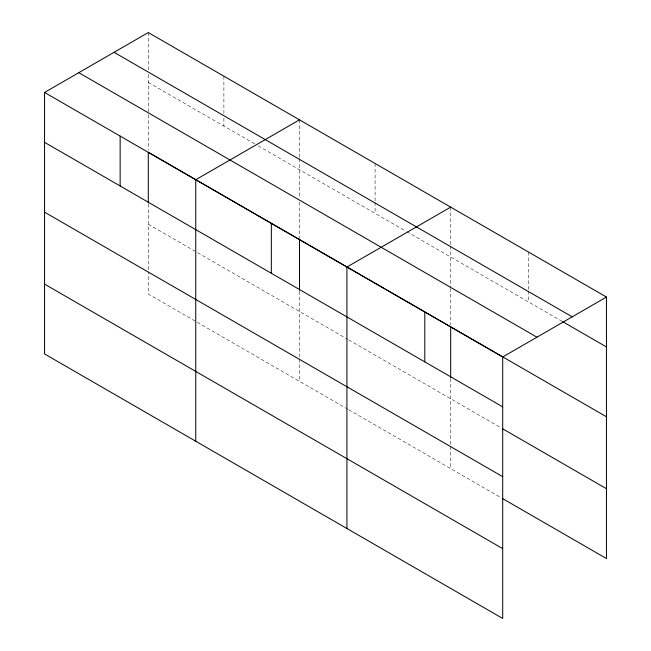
<?xml version="1.0" encoding="UTF-8"?>
<svg xmlns="http://www.w3.org/2000/svg" width="651" height="651" viewBox="0 0 651 651"><rect width="100%" height="100%" fill="white"/><g stroke="black" fill="none" stroke-linecap="round" stroke-linejoin="round"><path stroke-width="0.49" stroke-dasharray="3.25 2.44" d="M148.298 82.433L254.663 143.838M258.178 145.873L405.85 231.129M406.729 231.634L562.7 321.684M148.298 224.204L347.837 339.407M348.716 339.912L501.441 428.089M347.837 409.235L148.298 294.032L148.298 271.768M348.716 409.739L501.441 497.917M528.571 252.092L528.571 290.004M528.571 291.005L528.571 301.974M450.679 207.132L450.679 245.036M450.679 246.037L450.679 287.368M450.679 288.385L450.679 324.816M450.679 378.516L450.679 445.333M450.679 446.35L450.679 468.614M375.09 163.482L375.09 201.395M375.09 202.396L375.09 213.365M299.493 119.841L299.493 157.754M299.493 158.746L299.493 198.059M299.493 202.103L299.493 238.535M299.493 291.233L299.493 358.05M299.493 359.059L299.493 381.323M223.895 76.191L223.895 114.104M223.895 118.1L223.895 126.074M148.298 32.55L148.298 70.463M148.298 74.45L148.298 113.803M148.298 114.82L148.298 150.235M148.298 203.942L148.298 270.759"/><path stroke-width="0.98" d="M502.702 476.678L502.702 356.968L44.545 92.45L44.545 353.941L502.702 618.45L502.702 476.678L44.545 212.161M502.312 498.422L606.455 558.55L606.455 297.059L148.298 32.55L44.545 92.45M299.493 119.841L195.739 179.741L195.739 441.223M450.679 207.132L346.926 267.032L346.926 528.514M502.702 356.968L606.455 297.059M114.063 52.316L572.213 316.834M562.7 321.684L606.455 346.942M78.787 72.684L536.937 337.202M606.455 416.77L148.298 152.261L148.298 202.925M44.545 142.333L502.702 406.851M502.312 428.594L606.455 488.722M44.545 284.113L502.702 548.622M450.679 326.843L450.679 377.507M424.81 312L424.81 361.883M299.493 239.552L299.493 290.216M271.329 223.391L271.329 273.274M120.142 136.1L120.142 185.983"/></g></svg>
